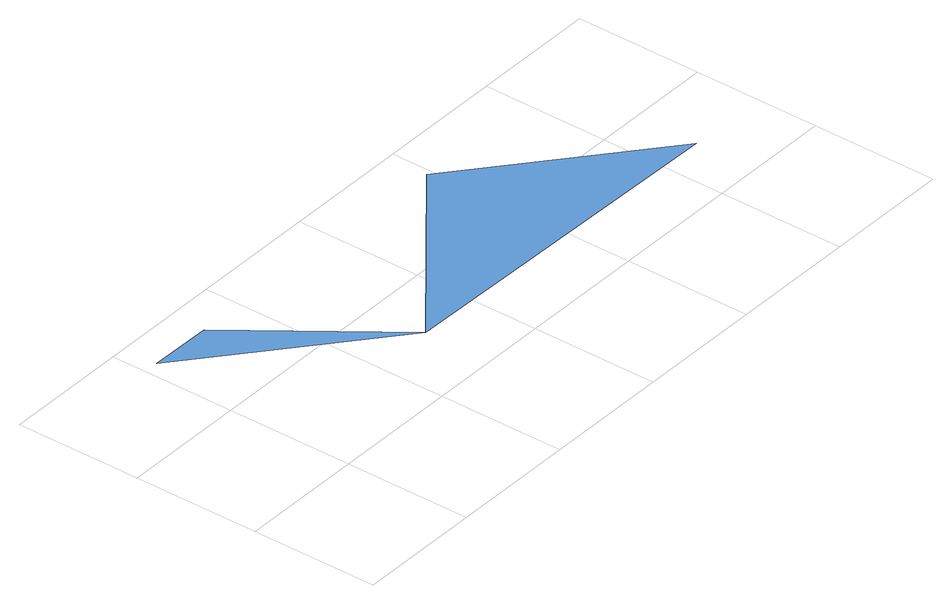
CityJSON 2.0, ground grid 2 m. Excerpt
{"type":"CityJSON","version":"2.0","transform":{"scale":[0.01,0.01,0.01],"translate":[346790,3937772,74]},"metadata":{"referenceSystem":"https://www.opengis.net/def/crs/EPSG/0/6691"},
"CityObjects":{
"waterbody1":{"type":"WaterBody","attributes":{"name":"7","class":"1140","function":"1","WaterBodyRiverFloodingRiskAttribute.description":"4","WaterBodyRiverFloodingRiskAttribute.rankOrg":"4","WaterBodyRiverFloodingRiskAttribute.adminType":"2","WaterBodyRiverFloodingRiskAttribute.scale":"L2"},"geometry":[{"type":"MultiSurface","lod":"1","boundaries":[[[0,1,2]],[[2,3,4]]]}]}
},
"vertices":[
[125,343,43],[25,345,43],[304,109,43],[870,99,43],[591,335,43]
]}
